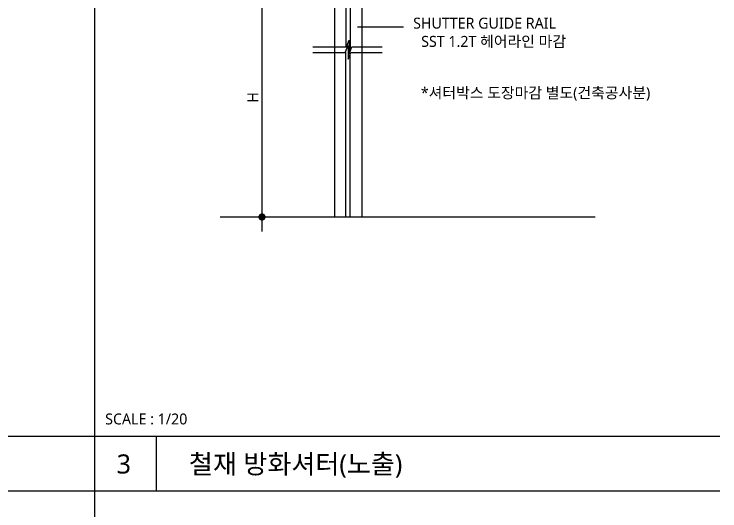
# Model space of a CAD drawing. Extents: x 930 to 96951, y 420 to 531574.
# Drawn here: x 10795 to 14670, y 5830 to 8557 of the extents above; entities that cross this region are included whole.
import ezdxf
from ezdxf.enums import TextEntityAlignment as Align

# ---------------------------------------------------------------- set-up
doc = ezdxf.new("R2010")
doc.units = 0
doc.header["$LTSCALE"] = 200
doc.header["$MEASUREMENT"] = 0
doc.header["$PDMODE"] = 3
doc.header["$PDSIZE"] = -1
doc.layers.get('0').update_dxf_attribs({"linetype": 'CONTINUOUS'})
doc.layers.get('Defpoints').update_dxf_attribs({"color": 137, "linetype": 'CONTINUOUS'})
for name, color, linetype in [('01TEX', 3, 'CONTINUOUS'), ('3', 3, 'CONTINUOUS'), ('9', 9, 'CONTINUOUS'), ('A-dims', 7, 'CONTINUOUS'), ('DIM', 7, 'CONTINUOUS'), ('SYM-LEAD', 6, 'CONTINUOUS'), ('TEXT', 3, 'CONTINUOUS')]:
    doc.layers.add(name, color=color, linetype=linetype)
doc.styles.add('GAUN', font='malgun.ttf')
doc.styles.add('맑은고딕', font='malgun.ttf')
doc.styles.add('스타일1', font='malgun.ttf')
doc.dimstyles.new('GAUN-40-0.5', dxfattribs={"dimscale": 40, "dimtxt": 1.5, "dimasz": 1, "dimexe": 1, "dimexo": 1, "dimgap": 0.5, "dimtad": 1, "dimdec": 0, "dimlfac": 0.5, "dimzin": 1, "dimdsep": 46, "dimlunit": 6, "dimtxsty": '맑은고딕', "dimblk": 'CJDOT', "dimcen": 0.09, "dimdle": 1, "dimclrd": 256, "dimclre": 256, "dimclrt": 3, "dimadec": 0, "dimazin": 0, "dimtfac": 1, "dimtdec": 0, "dimtix": 1, "dimtmove": 2, "dimatfit": 3, "dimfxl": 1, "dimtolj": 1, "dimtzin": 1, "dimarcsym": 0})

# ---------------------------------------------------------------- blocks, each defined once
blk = doc.blocks.new('CJDOT')
blk.add_line((-2, 0), (2, 0))
at = {"const_width": 0.5}
blk.add_lwpolyline([(-0.25, 0, 1), (0.25, 0, 1)], format="xyb", close=True, dxfattribs=at)
blk = doc.blocks.new('*D11')
at = {"layer": 'A-dims', "lineweight": -2, "transparency": 16777216}
for p, q in [((12308.9, 8755.7), (12115.6, 8755.7)), ((12155.6, 8715.7), (12155.6, 7482.8)), ((12308.9, 7442.8), (12115.6, 7442.8))]:
    blk.add_line(p, q, dxfattribs=at)
at = {"layer": 'Defpoints', "color": 0, "transparency": 16777216}
for p in [(12348.9, 8755.7), (12155.6, 7442.8), (12348.9, 7442.8)]:
    blk.add_point(p, dxfattribs=at)
at = {"layer": 'A-dims', "lineweight": -2, "transparency": 16777216, "xscale": 40, "yscale": 40, "zscale": 40}
for p, rotation in [((12155.6, 8755.7), 90), ((12155.6, 7442.8), 270)]:
    blk.add_blockref('CJDOT', p, dxfattribs=dict(at, rotation=rotation))
at = {"layer": 'A-dims', "color": 3, "transparency": 16777216, "insert": (12105.6, 8099.3), "char_height": 60, "attachment_point": 5, "rotation": 90, "style": '맑은고딕'}
blk.add_mtext('\\A1;H', dxfattribs=at)

msp = doc.modelspace()

# ---------------------------------------------------------------- linework, layer by layer
at = {"color": 2, "ltscale": 3}
msp.add_line((13984.3, 7442.8, 0), (11926, 7442.8, 0), dxfattribs=at)
at = {"layer": '3'}
for p, q in [((11235, 11460), (11235, 420)), ((930, 5940), (14670, 5940))]:
    msp.add_line(p, q, dxfattribs=at)
at = {"layer": '3', "color": 4}
for p, q in [((930, 6240), (14670, 6240)), ((11575, 6240), (11575, 5940))]:
    msp.add_line(p, q, dxfattribs=at)
at = {"layer": '9', "elevation": 0}
for points in [[(12434.7, 8376.1), (12619.1, 8376.1), (12634.1, 8413.6), (12634.1, 8338.6), (12649.1, 8376.1), (12816.2, 8376.1)], [(12434.7, 8346.1), (12613.1, 8346.1), (12628.1, 8383.6), (12628.1, 8308.6), (12643.1, 8346.1), (12816.2, 8346.1)]]:
    msp.add_lwpolyline(points, dxfattribs=at)
at = {"layer": 'DIM'}
for p, q in [((12553.6, 8755.7, 0), (12553.6, 7442.8, 0)), ((12616.8, 8755.7, 0), (12616.8, 8376.1, 0)), ((12640.6, 8755.7, 0), (12640.6, 8354, 0)), ((12703.6, 8755.7, 0), (12703.6, 7442.8, 0)), ((12616.8, 7442.8, 0), (12616.8, 8354.5, 0)), ((12640.6, 7442.8, 0), (12640.6, 8339, 0))]:
    msp.add_line(p, q, dxfattribs=at)
at = {"layer": 'SYM-LEAD'}
msp.add_lwpolyline([(12679.2, 8487.3, 0, 16, 0), (12733.1, 8487.3, 0, 0, 0), (12923.5, 8487.3, 0, 0, 0), (12923.5, 8487.3, 0, 0, 0)], format="xyseb", dxfattribs=at)
msp.add_lwpolyline([(12679.2, 8487.3), (12932.9, 8487.3)], dxfattribs=at)

# ---------------------------------------------------------------- texts
at = {"layer": '01TEX', "style": 'GAUN'}
for s, p in [('3', (11357.8, 6034.6)), ('철재 방화셔터(노출)', (11754.5, 6034.6))]:
    msp.add_text(s, height=105, dxfattribs=at).set_placement(p)
at = {"layer": 'TEXT', "color": 3, "style": '스타일1'}
for s, p in [('SHUTTER GUIDE RAIL', (13770.1, 8477)), ('SST 1.2T 헤어라인 마감', (13825.5, 8376.8))]:
    msp.add_text(s, height=60, dxfattribs=at).set_placement(p, align=Align.RIGHT)
msp.add_text('*셔터박스 도장마감 별도(건축공사분)', height=60, dxfattribs=at).set_placement((13657.8, 8124.8, 0), align=Align.MIDDLE_CENTER)
msp.add_text('SCALE : 1/20', height=60, dxfattribs=at).set_placement((11294.4, 6304.2, 0))

# ---------------------------------------------------------------- dimensions: what is measured, and where the dimension line sits
at = {"layer": 'A-dims'}
dim = msp.add_linear_dim(base=(12155.6, 7442.8, 0), p1=(12348.9, 8755.7, 0), p2=(12348.9, 7442.8, 0), angle=90, text='H', dimstyle='GAUN-40-0.5', dxfattribs=at)
dim.commit()
dim.dimension.update_dxf_attribs({"geometry": '*D11', "text_midpoint": (12105.6, 8099.3, 0)})

doc.saveas('drawing.dxf')
